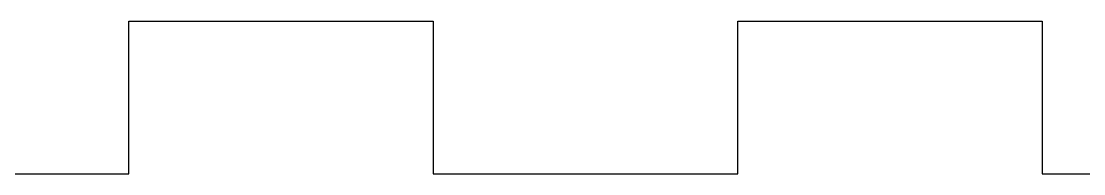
# Model space of a CAD drawing. Header units: millimetres. Extents: x -118 to 1034, y -150 to 646.
# Drawn here: x 611.26 to 653.15, y 229.35 to 235.35 of the extents above; entities that cross this region are included whole.
import ezdxf

# ---------------------------------------------------------------- set-up
doc = ezdxf.new("R2010")
doc.units = ezdxf.units.MM

msp = doc.modelspace()

# ---------------------------------------------------------------- linework, layer by layer
for p, q in [((615.5074, 229.3463), (615.5074, 235.3463)), ((615.5074, 235.3463), (627.5074, 235.3463)), ((615.5074, 229.3463), (615.5074, 235.3463)), ((615.5074, 235.3463), (627.5074, 235.3463)), ((615.5074, 229.3463), (615.5074, 235.3463)), ((615.5074, 235.3463), (627.5074, 235.3463)), ((615.5074, 229.3463), (615.5074, 235.3463)), ((615.5074, 235.3463), (627.5074, 235.3463)), ((615.5074, 229.3463), (615.5074, 235.3463)), ((615.5074, 235.3463), (627.5074, 235.3463)), ((615.5074, 229.3463), (615.5074, 235.3463)), ((615.5074, 235.3463), (627.5074, 235.3463)), ((615.5074, 229.3463), (615.5074, 235.3463)), ((615.5074, 235.3463), (627.5074, 235.3463)), ((615.5074, 229.3463), (615.5074, 235.3463)), ((615.5074, 235.3463), (627.5074, 235.3463)), ((615.5074, 229.3463), (615.5074, 235.3463)), ((615.5074, 235.3463), (627.5074, 235.3463)), ((615.5074, 229.3463), (615.5074, 235.3463)), ((615.5074, 235.3463), (627.5074, 235.3463)), ((615.5074, 229.3463), (615.5074, 235.3463)), ((615.5074, 235.3463), (627.5074, 235.3463)), ((615.5074, 229.3463), (615.5074, 235.3463)), ((615.5074, 235.3463), (627.5074, 235.3463)), ((615.5074, 229.3463), (615.5074, 235.3463)), ((615.5074, 235.3463), (627.5074, 235.3463)), ((615.5074, 229.3463), (615.5074, 235.3463)), ((615.5074, 235.3463), (627.5074, 235.3463)), ((615.5074, 229.3463), (615.5074, 235.3463)), ((615.5074, 235.3463), (627.5074, 235.3463)), ((615.5074, 229.3463), (615.5074, 235.3463)), ((615.5074, 235.3463), (627.5074, 235.3463)), ((615.5074, 229.3463), (615.5074, 235.3463)), ((615.5074, 235.3463), (627.5074, 235.3463)), ((615.5074, 229.3463), (615.5074, 235.3463)), ((615.5074, 235.3463), (627.5074, 235.3463)), ((615.5074, 229.3463), (615.5074, 235.3463)), ((615.5074, 235.3463), (627.5074, 235.3463)), ((615.5074, 229.3463), (615.5074, 235.3463)), ((615.5074, 235.3463), (627.5074, 235.3463)), ((615.5074, 229.3463), (615.5074, 235.3463)), ((615.5074, 235.3463), (627.5074, 235.3463)), ((615.5074, 229.3463), (615.5074, 235.3463)), ((615.5074, 235.3463), (627.5074, 235.3463)), ((615.5074, 229.3463), (615.5074, 235.3463)), ((615.5074, 235.3463), (627.5074, 235.3463)), ((615.5074, 229.3463), (615.5074, 235.3463)), ((615.5074, 235.3463), (627.5074, 235.3463)), ((615.5074, 229.3463), (615.5074, 235.3463)), ((615.5074, 235.3463), (627.5074, 235.3463)), ((615.5074, 229.3463), (615.5074, 235.3463)), ((615.5074, 235.3463), (627.5074, 235.3463)), ((615.5074, 229.3463), (615.5074, 235.3463)), ((615.5074, 235.3463), (627.5074, 235.3463)), ((615.5074, 229.3463), (615.5074, 235.3463)), ((615.5074, 235.3463), (627.5074, 235.3463)), ((615.5074, 229.3463), (615.5074, 235.3463)), ((615.5074, 235.3463), (627.5074, 235.3463)), ((615.5074, 229.3463), (615.5074, 235.3463)), ((615.5074, 235.3463), (627.5074, 235.3463)), ((627.5074, 235.3463), (627.5074, 229.3463)), ((627.5074, 235.3463), (627.5074, 229.3463)), ((627.5074, 235.3463), (627.5074, 229.3463)), ((627.5074, 235.3463), (627.5074, 229.3463)), ((627.5074, 235.3463), (627.5074, 229.3463)), ((627.5074, 235.3463), (627.5074, 229.3463)), ((627.5074, 235.3463), (627.5074, 229.3463)), ((627.5074, 235.3463), (627.5074, 229.3463)), ((627.5074, 235.3463), (627.5074, 229.3463)), ((627.5074, 235.3463), (627.5074, 229.3463)), ((627.5074, 235.3463), (627.5074, 229.3463)), ((627.5074, 235.3463), (627.5074, 229.3463)), ((627.5074, 235.3463), (627.5074, 229.3463)), ((627.5074, 235.3463), (627.5074, 229.3463)), ((627.5074, 235.3463), (627.5074, 229.3463)), ((627.5074, 235.3463), (627.5074, 229.3463)), ((627.5074, 235.3463), (627.5074, 229.3463)), ((627.5074, 235.3463), (627.5074, 229.3463)), ((627.5074, 235.3463), (627.5074, 229.3463)), ((627.5074, 235.3463), (627.5074, 229.3463)), ((627.5074, 235.3463), (627.5074, 229.3463)), ((627.5074, 235.3463), (627.5074, 229.3463)), ((627.5074, 235.3463), (627.5074, 229.3463)), ((627.5074, 235.3463), (627.5074, 229.3463)), ((627.5074, 235.3463), (627.5074, 229.3463)), ((627.5074, 235.3463), (627.5074, 229.3463)), ((627.5074, 235.3463), (627.5074, 229.3463)), ((627.5074, 235.3463), (627.5074, 229.3463)), ((627.5074, 235.3463), (627.5074, 229.3463)), ((627.5074, 235.3463), (627.5074, 229.3463)), ((639.5074, 229.3463), (639.5074, 235.3463)), ((639.5074, 235.3463), (651.5074, 235.3463)), ((639.5074, 229.3463), (639.5074, 235.3463)), ((639.5074, 235.3463), (651.5074, 235.3463)), ((639.5074, 229.3463), (639.5074, 235.3463)), ((639.5074, 235.3463), (651.5074, 235.3463)), ((639.5074, 229.3463), (639.5074, 235.3463)), ((639.5074, 235.3463), (651.5074, 235.3463)), ((639.5074, 229.3463), (639.5074, 235.3463)), ((639.5074, 235.3463), (651.5074, 235.3463)), ((639.5074, 229.3463), (639.5074, 235.3463)), ((639.5074, 235.3463), (651.5074, 235.3463)), ((639.5074, 229.3463), (639.5074, 235.3463)), ((639.5074, 235.3463), (651.5074, 235.3463)), ((639.5074, 229.3463), (639.5074, 235.3463)), ((639.5074, 235.3463), (651.5074, 235.3463)), ((639.5074, 229.3463), (639.5074, 235.3463)), ((639.5074, 235.3463), (651.5074, 235.3463)), ((639.5074, 229.3463), (639.5074, 235.3463)), ((639.5074, 235.3463), (651.5074, 235.3463)), ((639.5074, 229.3463), (639.5074, 235.3463)), ((639.5074, 235.3463), (651.5074, 235.3463)), ((639.5074, 229.3463), (639.5074, 235.3463)), ((639.5074, 235.3463), (651.5074, 235.3463)), ((639.5074, 229.3463), (639.5074, 235.3463)), ((639.5074, 235.3463), (651.5074, 235.3463)), ((639.5074, 229.3463), (639.5074, 235.3463)), ((639.5074, 235.3463), (651.5074, 235.3463)), ((639.5074, 229.3463), (639.5074, 235.3463)), ((639.5074, 235.3463), (651.5074, 235.3463)), ((639.5074, 229.3463), (639.5074, 235.3463)), ((639.5074, 235.3463), (651.5074, 235.3463)), ((639.5074, 229.3463), (639.5074, 235.3463)), ((639.5074, 235.3463), (651.5074, 235.3463)), ((639.5074, 229.3463), (639.5074, 235.3463)), ((639.5074, 235.3463), (651.5074, 235.3463)), ((639.5074, 229.3463), (639.5074, 235.3463)), ((639.5074, 235.3463), (651.5074, 235.3463)), ((639.5074, 229.3463), (639.5074, 235.3463)), ((639.5074, 235.3463), (651.5074, 235.3463)), ((639.5074, 229.3463), (639.5074, 235.3463)), ((639.5074, 235.3463), (651.5074, 235.3463)), ((639.5074, 229.3463), (639.5074, 235.3463)), ((639.5074, 235.3463), (651.5074, 235.3463)), ((639.5074, 229.3463), (639.5074, 235.3463)), ((639.5074, 235.3463), (651.5074, 235.3463)), ((639.5074, 229.3463), (639.5074, 235.3463)), ((639.5074, 235.3463), (651.5074, 235.3463)), ((639.5074, 229.3463), (639.5074, 235.3463)), ((639.5074, 235.3463), (651.5074, 235.3463)), ((639.5074, 229.3463), (639.5074, 235.3463)), ((639.5074, 235.3463), (651.5074, 235.3463)), ((639.5074, 229.3463), (639.5074, 235.3463)), ((639.5074, 235.3463), (651.5074, 235.3463)), ((639.5074, 229.3463), (639.5074, 235.3463)), ((639.5074, 235.3463), (651.5074, 235.3463)), ((639.5074, 229.3463), (639.5074, 235.3463)), ((639.5074, 235.3463), (651.5074, 235.3463)), ((639.5074, 229.3463), (639.5074, 235.3463)), ((639.5074, 235.3463), (651.5074, 235.3463)), ((651.5074, 235.3463), (651.5074, 229.3463)), ((651.5074, 235.3463), (651.5074, 229.3463)), ((651.5074, 235.3463), (651.5074, 229.3463)), ((651.5074, 235.3463), (651.5074, 229.3463)), ((651.5074, 235.3463), (651.5074, 229.3463)), ((651.5074, 235.3463), (651.5074, 229.3463)), ((651.5074, 235.3463), (651.5074, 229.3463)), ((651.5074, 235.3463), (651.5074, 229.3463)), ((651.5074, 235.3463), (651.5074, 229.3463)), ((651.5074, 235.3463), (651.5074, 229.3463)), ((651.5074, 235.3463), (651.5074, 229.3463)), ((651.5074, 235.3463), (651.5074, 229.3463)), ((651.5074, 235.3463), (651.5074, 229.3463)), ((651.5074, 235.3463), (651.5074, 229.3463)), ((651.5074, 235.3463), (651.5074, 229.3463)), ((651.5074, 235.3463), (651.5074, 229.3463)), ((651.5074, 235.3463), (651.5074, 229.3463)), ((651.5074, 235.3463), (651.5074, 229.3463)), ((651.5074, 235.3463), (651.5074, 229.3463)), ((651.5074, 235.3463), (651.5074, 229.3463)), ((651.5074, 235.3463), (651.5074, 229.3463)), ((651.5074, 235.3463), (651.5074, 229.3463)), ((651.5074, 235.3463), (651.5074, 229.3463)), ((651.5074, 235.3463), (651.5074, 229.3463)), ((651.5074, 235.3463), (651.5074, 229.3463)), ((651.5074, 235.3463), (651.5074, 229.3463)), ((651.5074, 235.3463), (651.5074, 229.3463)), ((651.5074, 235.3463), (651.5074, 229.3463)), ((651.5074, 235.3463), (651.5074, 229.3463)), ((651.5074, 235.3463), (651.5074, 229.3463)), ((603.5074, 229.3463), (615.5074, 229.3463)), ((603.5074, 229.3463), (615.5074, 229.3463)), ((603.5074, 229.3463), (615.5074, 229.3463)), ((603.5074, 229.3463), (615.5074, 229.3463)), ((603.5074, 229.3463), (615.5074, 229.3463)), ((603.5074, 229.3463), (615.5074, 229.3463)), ((603.5074, 229.3463), (615.5074, 229.3463)), ((603.5074, 229.3463), (615.5074, 229.3463)), ((603.5074, 229.3463), (615.5074, 229.3463)), ((603.5074, 229.3463), (615.5074, 229.3463)), ((603.5074, 229.3463), (615.5074, 229.3463)), ((603.5074, 229.3463), (615.5074, 229.3463)), ((603.5074, 229.3463), (615.5074, 229.3463)), ((603.5074, 229.3463), (615.5074, 229.3463)), ((603.5074, 229.3463), (615.5074, 229.3463)), ((603.5074, 229.3463), (615.5074, 229.3463)), ((603.5074, 229.3463), (615.5074, 229.3463)), ((603.5074, 229.3463), (615.5074, 229.3463)), ((603.5074, 229.3463), (615.5074, 229.3463)), ((603.5074, 229.3463), (615.5074, 229.3463)), ((603.5074, 229.3463), (615.5074, 229.3463)), ((603.5074, 229.3463), (615.5074, 229.3463)), ((603.5074, 229.3463), (615.5074, 229.3463)), ((603.5074, 229.3463), (615.5074, 229.3463)), ((603.5074, 229.3463), (615.5074, 229.3463)), ((603.5074, 229.3463), (615.5074, 229.3463)), ((603.5074, 229.3463), (615.5074, 229.3463)), ((603.5074, 229.3463), (615.5074, 229.3463)), ((603.5074, 229.3463), (615.5074, 229.3463)), ((603.5074, 229.3463), (615.5074, 229.3463)), ((627.5074, 229.3463), (639.5074, 229.3463)), ((627.5074, 229.3463), (639.5074, 229.3463)), ((627.5074, 229.3463), (639.5074, 229.3463)), ((627.5074, 229.3463), (639.5074, 229.3463)), ((627.5074, 229.3463), (639.5074, 229.3463)), ((627.5074, 229.3463), (639.5074, 229.3463)), ((627.5074, 229.3463), (639.5074, 229.3463)), ((627.5074, 229.3463), (639.5074, 229.3463)), ((627.5074, 229.3463), (639.5074, 229.3463)), ((627.5074, 229.3463), (639.5074, 229.3463)), ((627.5074, 229.3463), (639.5074, 229.3463)), ((627.5074, 229.3463), (639.5074, 229.3463)), ((627.5074, 229.3463), (639.5074, 229.3463)), ((627.5074, 229.3463), (639.5074, 229.3463)), ((627.5074, 229.3463), (639.5074, 229.3463)), ((627.5074, 229.3463), (639.5074, 229.3463)), ((627.5074, 229.3463), (639.5074, 229.3463)), ((627.5074, 229.3463), (639.5074, 229.3463)), ((627.5074, 229.3463), (639.5074, 229.3463)), ((627.5074, 229.3463), (639.5074, 229.3463)), ((627.5074, 229.3463), (639.5074, 229.3463)), ((627.5074, 229.3463), (639.5074, 229.3463)), ((627.5074, 229.3463), (639.5074, 229.3463)), ((627.5074, 229.3463), (639.5074, 229.3463)), ((627.5074, 229.3463), (639.5074, 229.3463)), ((627.5074, 229.3463), (639.5074, 229.3463)), ((627.5074, 229.3463), (639.5074, 229.3463)), ((627.5074, 229.3463), (639.5074, 229.3463)), ((627.5074, 229.3463), (639.5074, 229.3463)), ((627.5074, 229.3463), (639.5074, 229.3463)), ((651.5074, 229.3463), (663.5074, 229.3463)), ((651.5074, 229.3463), (663.5074, 229.3463)), ((651.5074, 229.3463), (663.5074, 229.3463)), ((651.5074, 229.3463), (663.5074, 229.3463)), ((651.5074, 229.3463), (663.5074, 229.3463)), ((651.5074, 229.3463), (663.5074, 229.3463)), ((651.5074, 229.3463), (663.5074, 229.3463)), ((651.5074, 229.3463), (663.5074, 229.3463)), ((651.5074, 229.3463), (663.5074, 229.3463)), ((651.5074, 229.3463), (663.5074, 229.3463)), ((651.5074, 229.3463), (663.5074, 229.3463)), ((651.5074, 229.3463), (663.5074, 229.3463)), ((651.5074, 229.3463), (663.5074, 229.3463)), ((651.5074, 229.3463), (663.5074, 229.3463)), ((651.5074, 229.3463), (663.5074, 229.3463)), ((651.5074, 229.3463), (663.5074, 229.3463)), ((651.5074, 229.3463), (663.5074, 229.3463)), ((651.5074, 229.3463), (663.5074, 229.3463)), ((651.5074, 229.3463), (663.5074, 229.3463)), ((651.5074, 229.3463), (663.5074, 229.3463)), ((651.5074, 229.3463), (663.5074, 229.3463)), ((651.5074, 229.3463), (663.5074, 229.3463)), ((651.5074, 229.3463), (663.5074, 229.3463)), ((651.5074, 229.3463), (663.5074, 229.3463)), ((651.5074, 229.3463), (663.5074, 229.3463)), ((651.5074, 229.3463), (663.5074, 229.3463)), ((651.5074, 229.3463), (663.5074, 229.3463)), ((651.5074, 229.3463), (663.5074, 229.3463)), ((651.5074, 229.3463), (663.5074, 229.3463)), ((651.5074, 229.3463), (663.5074, 229.3463))]:
    msp.add_line(p, q)

doc.saveas('drawing.dxf')
